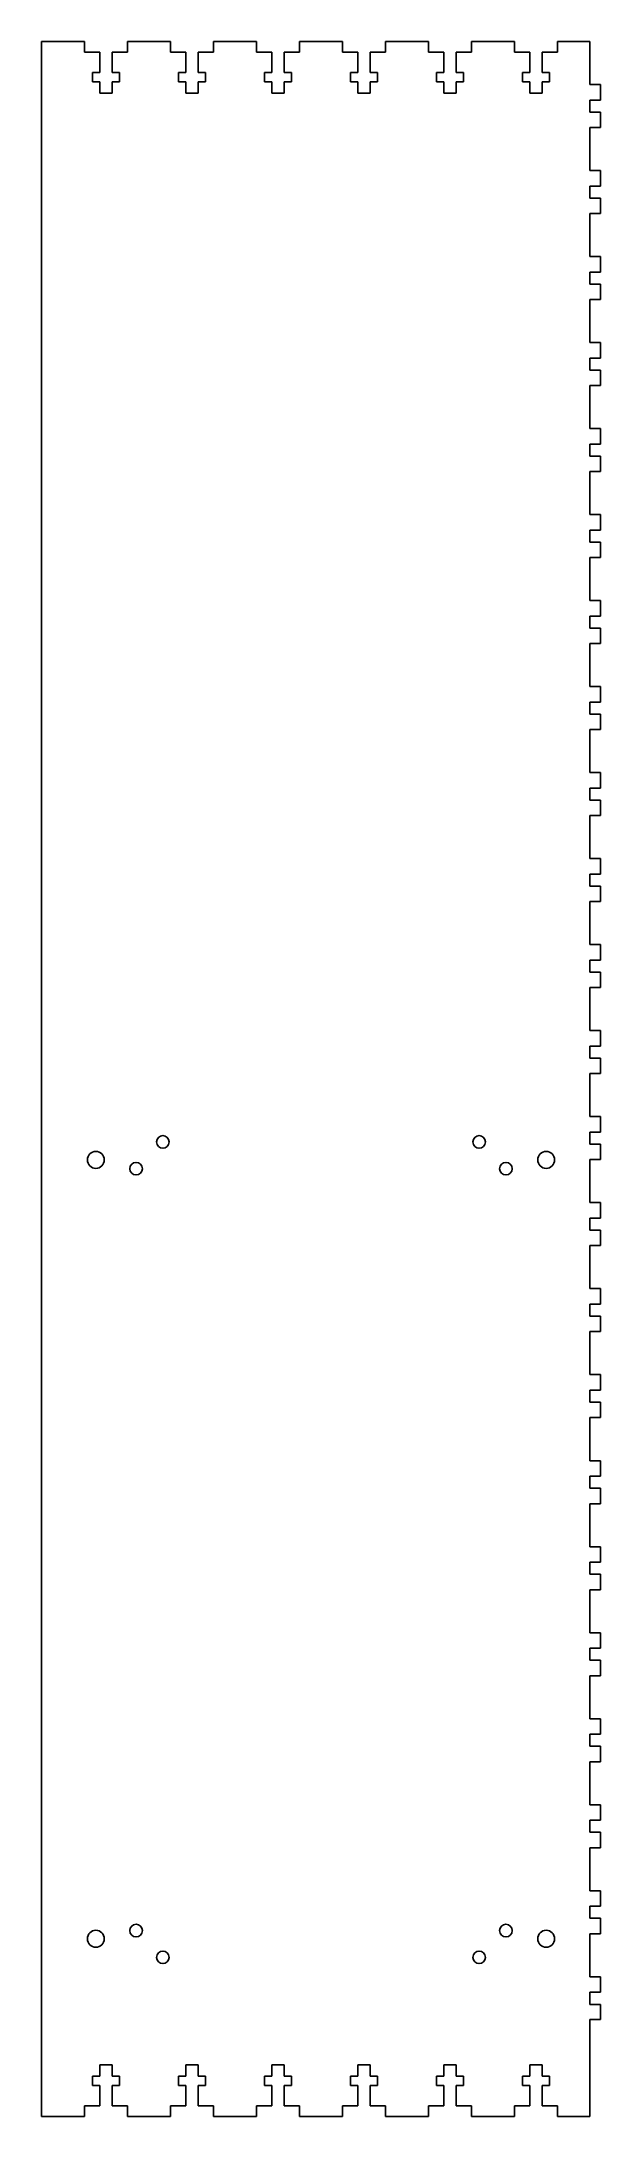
# Model space of a CAD drawing. Header units: millimetres. Extents: x -83 to 83, y -306 to 306.
import ezdxf

# ---------------------------------------------------------------- set-up
doc = ezdxf.new("R2010")
doc.units = ezdxf.units.MM
doc.layers.add('SLD-0', color=179, linetype='Continuous')

msp = doc.modelspace()

# ---------------------------------------------------------------- linework, layer by layer
at = {"layer": 'SLD-0'}
for p, q in [((-69.85, 306.390675), (-82.55, 306.390675)), ((-82.55, 306.390675), (-82.55, -306.384325)), ((-82.55, -306.384325), (-82.55, 306.390675)), ((-82.55, 306.390675), (-69.85, 306.390675)), ((-69.85, 303.215675), (-69.85, 306.390675)), ((-69.85, 306.390675), (-69.85, 303.215675)), ((-44.45, 306.390675), (-57.15, 306.390675)), ((-57.15, 306.390675), (-57.15, 303.215675)), ((-57.15, 303.215675), (-57.15, 306.390675)), ((-57.15, 306.390675), (-44.45, 306.390675)), ((-44.45, 303.215675), (-44.45, 306.390675)), ((-44.45, 306.390675), (-44.45, 303.215675)), ((-19.05, 306.390675), (-31.75, 306.390675)), ((-31.75, 306.390675), (-31.75, 303.215675)), ((-31.75, 303.215675), (-31.75, 306.390675)), ((-31.75, 306.390675), (-19.05, 306.390675)), ((-19.05, 303.215675), (-19.05, 306.390675)), ((-19.05, 306.390675), (-19.05, 303.215675)), ((6.35, 306.390675), (-6.35, 306.390675)), ((-6.35, 306.390675), (-6.35, 303.215675)), ((-6.35, 303.215675), (-6.35, 306.390675)), ((-6.35, 306.390675), (6.35, 306.390675)), ((6.35, 303.215675), (6.35, 306.390675)), ((6.35, 306.390675), (6.35, 303.215675)), ((31.75, 306.390675), (19.05, 306.390675)), ((19.05, 306.390675), (19.05, 303.215675)), ((19.05, 303.215675), (19.05, 306.390675)), ((19.05, 306.390675), (31.75, 306.390675)), ((31.75, 303.215675), (31.75, 306.390675)), ((31.75, 306.390675), (31.75, 303.215675)), ((57.15, 306.390675), (44.45, 306.390675)), ((44.45, 306.390675), (44.45, 303.215675)), ((44.45, 303.215675), (44.45, 306.390675)), ((44.45, 306.390675), (57.15, 306.390675)), ((57.15, 303.215675), (57.15, 306.390675)), ((57.15, 306.390675), (57.15, 303.215675)), ((79.375, 306.390675), (69.85, 306.390675)), ((69.85, 306.390675), (69.85, 303.215675)), ((69.85, 303.215675), (69.85, 306.390675)), ((69.85, 306.390675), (79.375, 306.390675)), ((79.375, 293.690675), (79.375, 306.390675)), ((79.375, 306.390675), (79.375, 293.690675)), ((-65.278, 303.215675), (-69.85, 303.215675)), ((-69.85, 303.215675), (-65.278, 303.215675)), ((-65.278, 297.215675), (-65.278, 303.215675)), ((-65.278, 303.215675), (-65.278, 297.215675)), ((-57.15, 303.215675), (-61.722, 303.215675)), ((-61.722, 303.215675), (-61.722, 297.215675)), ((-61.722, 297.215675), (-61.722, 303.215675)), ((-61.722, 303.215675), (-57.15, 303.215675)), ((-39.878, 303.215675), (-44.45, 303.215675)), ((-44.45, 303.215675), (-39.878, 303.215675)), ((-39.878, 297.215675), (-39.878, 303.215675)), ((-39.878, 303.215675), (-39.878, 297.215675)), ((-31.75, 303.215675), (-36.322, 303.215675)), ((-36.322, 303.215675), (-36.322, 297.215675)), ((-36.322, 297.215675), (-36.322, 303.215675)), ((-36.322, 303.215675), (-31.75, 303.215675)), ((-14.478, 303.215675), (-19.05, 303.215675)), ((-19.05, 303.215675), (-14.478, 303.215675)), ((-14.478, 297.215675), (-14.478, 303.215675)), ((-14.478, 303.215675), (-14.478, 297.215675)), ((-6.35, 303.215675), (-10.922, 303.215675)), ((-10.922, 303.215675), (-10.922, 297.215675)), ((-10.922, 297.215675), (-10.922, 303.215675)), ((-10.922, 303.215675), (-6.35, 303.215675)), ((10.922, 303.215675), (6.35, 303.215675)), ((6.35, 303.215675), (10.922, 303.215675)), ((10.922, 297.215675), (10.922, 303.215675)), ((10.922, 303.215675), (10.922, 297.215675)), ((19.05, 303.215675), (14.478, 303.215675)), ((14.478, 303.215675), (14.478, 297.215675)), ((14.478, 297.215675), (14.478, 303.215675)), ((14.478, 303.215675), (19.05, 303.215675)), ((36.322, 303.215675), (31.75, 303.215675)), ((31.75, 303.215675), (36.322, 303.215675)), ((36.322, 297.215675), (36.322, 303.215675)), ((36.322, 303.215675), (36.322, 297.215675)), ((44.45, 303.215675), (39.878, 303.215675)), ((39.878, 303.215675), (39.878, 297.215675)), ((39.878, 297.215675), (39.878, 303.215675)), ((39.878, 303.215675), (44.45, 303.215675)), ((61.722, 303.215675), (57.15, 303.215675)), ((57.15, 303.215675), (61.722, 303.215675)), ((61.722, 297.215675), (61.722, 303.215675)), ((61.722, 303.215675), (61.722, 297.215675)), ((69.85, 303.215675), (65.278, 303.215675)), ((65.278, 303.215675), (65.278, 297.215675)), ((65.278, 297.215675), (65.278, 303.215675)), ((65.278, 303.215675), (69.85, 303.215675)), ((-67.4685, 294.437675), (-67.4685, 297.215675)), ((-67.4685, 297.215675), (-65.278, 297.215675)), ((-65.278, 297.215675), (-67.4685, 297.215675)), ((-67.4685, 297.215675), (-67.4685, 294.437675)), ((-65.278, 294.437675), (-67.4685, 294.437675)), ((-67.4685, 294.437675), (-65.278, 294.437675)), ((-65.278, 291.150675), (-65.278, 294.437675)), ((-65.278, 294.437675), (-65.278, 291.150675)), ((-61.722, 297.215675), (-59.531, 297.215675)), ((-59.531, 297.215675), (-61.722, 297.215675)), ((-59.531, 294.437675), (-61.722, 294.437675)), ((-61.722, 294.437675), (-61.722, 291.150675)), ((-61.722, 291.150675), (-61.722, 294.437675)), ((-61.722, 294.437675), (-59.531, 294.437675)), ((-59.531, 297.215675), (-59.531, 294.437675)), ((-59.531, 294.437675), (-59.531, 297.215675)), ((-42.0685, 294.437675), (-42.0685, 297.215675)), ((-42.0685, 297.215675), (-39.878, 297.215675)), ((-39.878, 297.215675), (-42.0685, 297.215675)), ((-42.0685, 297.215675), (-42.0685, 294.437675)), ((-39.878, 294.437675), (-42.0685, 294.437675)), ((-42.0685, 294.437675), (-39.878, 294.437675)), ((-39.878, 291.150675), (-39.878, 294.437675)), ((-39.878, 294.437675), (-39.878, 291.150675)), ((-36.322, 297.215675), (-34.131, 297.215675)), ((-34.131, 297.215675), (-36.322, 297.215675)), ((-34.131, 294.437675), (-36.322, 294.437675)), ((-36.322, 294.437675), (-36.322, 291.150675)), ((-36.322, 291.150675), (-36.322, 294.437675)), ((-36.322, 294.437675), (-34.131, 294.437675)), ((-34.131, 297.215675), (-34.131, 294.437675)), ((-34.131, 294.437675), (-34.131, 297.215675)), ((-16.6685, 294.437675), (-16.6685, 297.215675)), ((-16.6685, 297.215675), (-14.478, 297.215675)), ((-14.478, 297.215675), (-16.6685, 297.215675)), ((-16.6685, 297.215675), (-16.6685, 294.437675)), ((-14.478, 294.437675), (-16.6685, 294.437675)), ((-16.6685, 294.437675), (-14.478, 294.437675)), ((-14.478, 291.150675), (-14.478, 294.437675)), ((-14.478, 294.437675), (-14.478, 291.150675)), ((-10.922, 297.215675), (-8.731, 297.215675)), ((-8.731, 297.215675), (-10.922, 297.215675)), ((-8.731, 294.437675), (-10.922, 294.437675)), ((-10.922, 294.437675), (-10.922, 291.150675)), ((-10.922, 291.150675), (-10.922, 294.437675)), ((-10.922, 294.437675), (-8.731, 294.437675)), ((-8.731, 297.215675), (-8.731, 294.437675)), ((-8.731, 294.437675), (-8.731, 297.215675)), ((8.7315, 294.437675), (8.7315, 297.215675)), ((8.7315, 297.215675), (10.922, 297.215675)), ((10.922, 297.215675), (8.7315, 297.215675)), ((8.7315, 297.215675), (8.7315, 294.437675)), ((10.922, 294.437675), (8.7315, 294.437675)), ((8.7315, 294.437675), (10.922, 294.437675)), ((10.922, 291.150675), (10.922, 294.437675)), ((10.922, 294.437675), (10.922, 291.150675)), ((14.478, 297.215675), (16.669, 297.215675)), ((16.669, 297.215675), (14.478, 297.215675)), ((16.669, 294.437675), (14.478, 294.437675)), ((14.478, 294.437675), (14.478, 291.150675)), ((14.478, 291.150675), (14.478, 294.437675)), ((14.478, 294.437675), (16.669, 294.437675)), ((16.669, 297.215675), (16.669, 294.437675)), ((16.669, 294.437675), (16.669, 297.215675)), ((34.1315, 294.437675), (34.1315, 297.215675)), ((34.1315, 297.215675), (36.322, 297.215675)), ((36.322, 297.215675), (34.1315, 297.215675)), ((34.1315, 297.215675), (34.1315, 294.437675)), ((36.322, 294.437675), (34.1315, 294.437675)), ((34.1315, 294.437675), (36.322, 294.437675)), ((36.322, 291.150675), (36.322, 294.437675)), ((36.322, 294.437675), (36.322, 291.150675)), ((39.878, 297.215675), (42.069, 297.215675)), ((42.069, 297.215675), (39.878, 297.215675)), ((42.069, 294.437675), (39.878, 294.437675)), ((39.878, 294.437675), (39.878, 291.150675)), ((39.878, 291.150675), (39.878, 294.437675)), ((39.878, 294.437675), (42.069, 294.437675)), ((42.069, 297.215675), (42.069, 294.437675)), ((42.069, 294.437675), (42.069, 297.215675)), ((59.5315, 294.437675), (59.5315, 297.215675)), ((59.5315, 297.215675), (61.722, 297.215675)), ((61.722, 297.215675), (59.5315, 297.215675)), ((59.5315, 297.215675), (59.5315, 294.437675)), ((61.722, 294.437675), (59.5315, 294.437675)), ((59.5315, 294.437675), (61.722, 294.437675)), ((61.722, 291.150675), (61.722, 294.437675)), ((61.722, 294.437675), (61.722, 291.150675)), ((65.278, 297.215675), (67.469, 297.215675)), ((67.469, 297.215675), (65.278, 297.215675)), ((67.469, 294.437675), (65.278, 294.437675)), ((65.278, 294.437675), (65.278, 291.150675)), ((65.278, 291.150675), (65.278, 294.437675)), ((65.278, 294.437675), (67.469, 294.437675)), ((67.469, 297.215675), (67.469, 294.437675)), ((67.469, 294.437675), (67.469, 297.215675)), ((-61.722, 291.150675), (-65.278, 291.150675)), ((-65.278, 291.150675), (-61.722, 291.150675)), ((-36.322, 291.150675), (-39.878, 291.150675)), ((-39.878, 291.150675), (-36.322, 291.150675)), ((-10.922, 291.150675), (-14.478, 291.150675)), ((-14.478, 291.150675), (-10.922, 291.150675)), ((14.478, 291.150675), (10.922, 291.150675)), ((10.922, 291.150675), (14.478, 291.150675)), ((39.878, 291.150675), (36.322, 291.150675)), ((36.322, 291.150675), (39.878, 291.150675)), ((65.278, 291.150675), (61.722, 291.150675)), ((61.722, 291.150675), (65.278, 291.150675)), ((82.55, 293.690675), (79.375, 293.690675)), ((79.375, 293.690675), (82.55, 293.690675)), ((79.375, 285.537275), (79.375, 289.093275)), ((79.375, 289.093275), (82.55, 289.093275)), ((82.55, 289.093275), (79.375, 289.093275)), ((79.375, 289.093275), (79.375, 285.537275)), ((82.55, 289.093275), (82.55, 293.690675)), ((82.55, 293.690675), (82.55, 289.093275)), ((82.55, 285.537275), (79.375, 285.537275)), ((79.375, 285.537275), (82.55, 285.537275)), ((82.55, 280.990675), (82.55, 285.537275)), ((82.55, 285.537275), (82.55, 280.990675)), ((79.375, 268.290675), (79.375, 280.990675)), ((79.375, 280.990675), (82.55, 280.990675)), ((82.55, 280.990675), (79.375, 280.990675)), ((79.375, 280.990675), (79.375, 268.290675)), ((82.55, 268.290675), (79.375, 268.290675)), ((79.375, 268.290675), (82.55, 268.290675)), ((79.375, 260.137275), (79.375, 263.693275)), ((79.375, 263.693275), (82.55, 263.693275)), ((82.55, 263.693275), (79.375, 263.693275)), ((79.375, 263.693275), (79.375, 260.137275)), ((82.55, 263.693275), (82.55, 268.290675)), ((82.55, 268.290675), (82.55, 263.693275)), ((82.55, 260.137275), (79.375, 260.137275)), ((79.375, 260.137275), (82.55, 260.137275)), ((82.55, 255.590675), (82.55, 260.137275)), ((82.55, 260.137275), (82.55, 255.590675)), ((79.375, 242.890675), (79.375, 255.590675)), ((79.375, 255.590675), (82.55, 255.590675)), ((82.55, 255.590675), (79.375, 255.590675)), ((79.375, 255.590675), (79.375, 242.890675)), ((82.55, 242.890675), (79.375, 242.890675)), ((79.375, 242.890675), (82.55, 242.890675)), ((82.55, 238.293275), (82.55, 242.890675)), ((82.55, 242.890675), (82.55, 238.293275)), ((79.375, 234.737275), (79.375, 238.293275)), ((79.375, 238.293275), (82.55, 238.293275)), ((82.55, 238.293275), (79.375, 238.293275)), ((79.375, 238.293275), (79.375, 234.737275)), ((82.55, 234.737275), (79.375, 234.737275)), ((79.375, 234.737275), (82.55, 234.737275)), ((82.55, 230.190675), (82.55, 234.737275)), ((82.55, 234.737275), (82.55, 230.190675)), ((79.375, 217.490675), (79.375, 230.190675)), ((79.375, 230.190675), (82.55, 230.190675)), ((82.55, 230.190675), (79.375, 230.190675)), ((79.375, 230.190675), (79.375, 217.490675)), ((82.55, 217.490675), (79.375, 217.490675)), ((79.375, 217.490675), (82.55, 217.490675)), ((82.55, 212.893275), (82.55, 217.490675)), ((82.55, 217.490675), (82.55, 212.893275)), ((79.375, 209.337275), (79.375, 212.893275)), ((79.375, 212.893275), (82.55, 212.893275)), ((82.55, 212.893275), (79.375, 212.893275)), ((79.375, 212.893275), (79.375, 209.337275)), ((82.55, 209.337275), (79.375, 209.337275)), ((79.375, 209.337275), (82.55, 209.337275)), ((82.55, 204.790675), (82.55, 209.337275)), ((82.55, 209.337275), (82.55, 204.790675)), ((79.375, 192.090675), (79.375, 204.790675)), ((79.375, 204.790675), (82.55, 204.790675)), ((82.55, 204.790675), (79.375, 204.790675)), ((79.375, 204.790675), (79.375, 192.090675)), ((82.55, 192.090675), (79.375, 192.090675)), ((79.375, 192.090675), (82.55, 192.090675)), ((82.55, 187.493275), (82.55, 192.090675)), ((82.55, 192.090675), (82.55, 187.493275)), ((79.375, 183.937275), (79.375, 187.493275)), ((79.375, 187.493275), (82.55, 187.493275)), ((82.55, 187.493275), (79.375, 187.493275)), ((79.375, 187.493275), (79.375, 183.937275)), ((82.55, 183.937275), (79.375, 183.937275)), ((79.375, 183.937275), (82.55, 183.937275)), ((82.55, 179.390675), (82.55, 183.937275)), ((82.55, 183.937275), (82.55, 179.390675)), ((79.375, 166.690675), (79.375, 179.390675)), ((79.375, 179.390675), (82.55, 179.390675)), ((82.55, 179.390675), (79.375, 179.390675)), ((79.375, 179.390675), (79.375, 166.690675)), ((82.55, 166.690675), (79.375, 166.690675)), ((79.375, 166.690675), (82.55, 166.690675)), ((82.55, 162.093275), (82.55, 166.690675)), ((82.55, 166.690675), (82.55, 162.093275)), ((79.375, 158.537275), (79.375, 162.093275)), ((79.375, 162.093275), (82.55, 162.093275)), ((82.55, 162.093275), (79.375, 162.093275)), ((79.375, 162.093275), (79.375, 158.537275)), ((82.55, 158.537275), (79.375, 158.537275)), ((79.375, 158.537275), (82.55, 158.537275)), ((79.375, 141.290675), (79.375, 153.990675)), ((79.375, 153.990675), (82.55, 153.990675)), ((82.55, 153.990675), (79.375, 153.990675)), ((79.375, 153.990675), (79.375, 141.290675)), ((82.55, 153.990675), (82.55, 158.537275)), ((82.55, 158.537275), (82.55, 153.990675)), ((82.55, 141.290675), (79.375, 141.290675)), ((79.375, 141.290675), (82.55, 141.290675)), ((82.55, 136.693275), (82.55, 141.290675)), ((82.55, 141.290675), (82.55, 136.693275)), ((79.375, 133.137275), (79.375, 136.693275)), ((79.375, 136.693275), (82.55, 136.693275)), ((82.55, 136.693275), (79.375, 136.693275)), ((79.375, 136.693275), (79.375, 133.137275)), ((82.55, 133.137275), (79.375, 133.137275)), ((79.375, 133.137275), (82.55, 133.137275)), ((82.55, 128.590675), (82.55, 133.137275)), ((82.55, 133.137275), (82.55, 128.590675)), ((79.375, 115.890675), (79.375, 128.590675)), ((79.375, 128.590675), (82.55, 128.590675)), ((82.55, 128.590675), (79.375, 128.590675)), ((79.375, 128.590675), (79.375, 115.890675)), ((82.55, 115.890675), (79.375, 115.890675)), ((79.375, 115.890675), (82.55, 115.890675)), ((79.375, 107.737275), (79.375, 111.293275)), ((79.375, 111.293275), (82.55, 111.293275)), ((82.55, 111.293275), (79.375, 111.293275)), ((79.375, 111.293275), (79.375, 107.737275)), ((82.55, 111.293275), (82.55, 115.890675)), ((82.55, 115.890675), (82.55, 111.293275)), ((82.55, 107.737275), (79.375, 107.737275)), ((79.375, 107.737275), (82.55, 107.737275)), ((82.55, 103.190675), (82.55, 107.737275)), ((82.55, 107.737275), (82.55, 103.190675)), ((79.375, 90.490675), (79.375, 103.190675)), ((79.375, 103.190675), (82.55, 103.190675)), ((82.55, 103.190675), (79.375, 103.190675)), ((79.375, 103.190675), (79.375, 90.490675)), ((82.55, 90.490675), (79.375, 90.490675)), ((79.375, 90.490675), (82.55, 90.490675)), ((79.375, 82.337275), (79.375, 85.893275)), ((79.375, 85.893275), (82.55, 85.893275)), ((82.55, 85.893275), (79.375, 85.893275)), ((79.375, 85.893275), (79.375, 82.337275)), ((82.55, 85.893275), (82.55, 90.490675)), ((82.55, 90.490675), (82.55, 85.893275)), ((82.55, 82.337275), (79.375, 82.337275)), ((79.375, 82.337275), (82.55, 82.337275)), ((82.55, 77.790675), (82.55, 82.337275)), ((82.55, 82.337275), (82.55, 77.790675)), ((79.375, 65.090675), (79.375, 77.790675)), ((79.375, 77.790675), (82.55, 77.790675)), ((82.55, 77.790675), (79.375, 77.790675)), ((79.375, 77.790675), (79.375, 65.090675)), ((82.55, 65.090675), (79.375, 65.090675)), ((79.375, 65.090675), (82.55, 65.090675)), ((82.55, 60.493275), (82.55, 65.090675)), ((82.55, 65.090675), (82.55, 60.493275)), ((79.375, 56.937275), (79.375, 60.493275)), ((79.375, 60.493275), (82.55, 60.493275)), ((82.55, 60.493275), (79.375, 60.493275)), ((79.375, 60.493275), (79.375, 56.937275)), ((82.55, 56.937275), (79.375, 56.937275)), ((79.375, 56.937275), (82.55, 56.937275)), ((82.55, 52.390675), (82.55, 56.937275)), ((82.55, 56.937275), (82.55, 52.390675)), ((79.375, 39.690675), (79.375, 52.390675)), ((79.375, 52.390675), (82.55, 52.390675)), ((82.55, 52.390675), (79.375, 52.390675)), ((79.375, 52.390675), (79.375, 39.690675)), ((82.55, 39.690675), (79.375, 39.690675)), ((79.375, 39.690675), (82.55, 39.690675)), ((82.55, 35.093275), (82.55, 39.690675)), ((82.55, 39.690675), (82.55, 35.093275)), ((79.375, 31.537275), (79.375, 35.093275)), ((79.375, 35.093275), (82.55, 35.093275)), ((82.55, 35.093275), (79.375, 35.093275)), ((79.375, 35.093275), (79.375, 31.537275)), ((82.55, 31.537275), (79.375, 31.537275)), ((79.375, 31.537275), (82.55, 31.537275)), ((82.55, 26.990675), (82.55, 31.537275)), ((82.55, 31.537275), (82.55, 26.990675)), ((79.375, 14.290675), (79.375, 26.990675)), ((79.375, 26.990675), (82.55, 26.990675)), ((82.55, 26.990675), (79.375, 26.990675)), ((79.375, 26.990675), (79.375, 14.290675)), ((82.55, 14.290675), (79.375, 14.290675)), ((79.375, 14.290675), (82.55, 14.290675)), ((82.55, 9.693275), (82.55, 14.290675)), ((82.55, 14.290675), (82.55, 9.693275)), ((79.375, 6.137275), (79.375, 9.693275)), ((79.375, 9.693275), (82.55, 9.693275)), ((82.55, 9.693275), (79.375, 9.693275)), ((79.375, 9.693275), (79.375, 6.137275)), ((82.55, 6.137275), (79.375, 6.137275)), ((79.375, 6.137275), (82.55, 6.137275)), ((82.55, 1.590675), (82.55, 6.137275)), ((82.55, 6.137275), (82.55, 1.590675)), ((79.375, -11.109325), (79.375, 1.590675)), ((79.375, 1.590675), (82.55, 1.590675)), ((82.55, 1.590675), (79.375, 1.590675)), ((79.375, 1.590675), (79.375, -11.109325)), ((82.55, -11.109325), (79.375, -11.109325)), ((79.375, -11.109325), (82.55, -11.109325)), ((82.55, -15.706725), (82.55, -11.109325)), ((82.55, -11.109325), (82.55, -15.706725)), ((79.375, -19.262725), (79.375, -15.706725)), ((79.375, -15.706725), (82.55, -15.706725)), ((82.55, -15.706725), (79.375, -15.706725)), ((79.375, -15.706725), (79.375, -19.262725)), ((82.55, -19.262725), (79.375, -19.262725)), ((79.375, -19.262725), (82.55, -19.262725)), ((79.375, -36.509325), (79.375, -23.809325)), ((79.375, -23.809325), (82.55, -23.809325)), ((82.55, -23.809325), (79.375, -23.809325)), ((79.375, -23.809325), (79.375, -36.509325)), ((82.55, -23.809325), (82.55, -19.262725)), ((82.55, -19.262725), (82.55, -23.809325)), ((82.55, -36.509325), (79.375, -36.509325)), ((79.375, -36.509325), (82.55, -36.509325)), ((82.55, -41.106725), (82.55, -36.509325)), ((82.55, -36.509325), (82.55, -41.106725)), ((79.375, -44.662725), (79.375, -41.106725)), ((79.375, -41.106725), (82.55, -41.106725)), ((82.55, -41.106725), (79.375, -41.106725)), ((79.375, -41.106725), (79.375, -44.662725)), ((82.55, -44.662725), (79.375, -44.662725)), ((79.375, -44.662725), (82.55, -44.662725)), ((82.55, -49.209325), (82.55, -44.662725)), ((82.55, -44.662725), (82.55, -49.209325)), ((79.375, -61.909325), (79.375, -49.209325)), ((79.375, -49.209325), (82.55, -49.209325)), ((82.55, -49.209325), (79.375, -49.209325)), ((79.375, -49.209325), (79.375, -61.909325)), ((82.55, -61.909325), (79.375, -61.909325)), ((79.375, -61.909325), (82.55, -61.909325)), ((79.375, -70.062725), (79.375, -66.506725)), ((79.375, -66.506725), (82.55, -66.506725)), ((82.55, -66.506725), (79.375, -66.506725)), ((79.375, -66.506725), (79.375, -70.062725)), ((82.55, -66.506725), (82.55, -61.909325)), ((82.55, -61.909325), (82.55, -66.506725)), ((82.55, -70.062725), (79.375, -70.062725)), ((79.375, -70.062725), (82.55, -70.062725)), ((82.55, -74.609325), (82.55, -70.062725)), ((82.55, -70.062725), (82.55, -74.609325)), ((79.375, -87.309325), (79.375, -74.609325)), ((79.375, -74.609325), (82.55, -74.609325)), ((82.55, -74.609325), (79.375, -74.609325)), ((79.375, -74.609325), (79.375, -87.309325)), ((82.55, -87.309325), (79.375, -87.309325)), ((79.375, -87.309325), (82.55, -87.309325)), ((79.375, -95.462725), (79.375, -91.906725)), ((79.375, -91.906725), (82.55, -91.906725)), ((82.55, -91.906725), (79.375, -91.906725)), ((79.375, -91.906725), (79.375, -95.462725)), ((82.55, -91.906725), (82.55, -87.309325)), ((82.55, -87.309325), (82.55, -91.906725)), ((82.55, -95.462725), (79.375, -95.462725)), ((79.375, -95.462725), (82.55, -95.462725)), ((82.55, -100.009325), (82.55, -95.462725)), ((82.55, -95.462725), (82.55, -100.009325)), ((79.375, -112.709325), (79.375, -100.009325)), ((79.375, -100.009325), (82.55, -100.009325)), ((82.55, -100.009325), (79.375, -100.009325)), ((79.375, -100.009325), (79.375, -112.709325)), ((82.55, -112.709325), (79.375, -112.709325)), ((79.375, -112.709325), (82.55, -112.709325)), ((82.55, -117.306725), (82.55, -112.709325)), ((82.55, -112.709325), (82.55, -117.306725)), ((79.375, -120.862725), (79.375, -117.306725)), ((79.375, -117.306725), (82.55, -117.306725)), ((82.55, -117.306725), (79.375, -117.306725)), ((79.375, -117.306725), (79.375, -120.862725)), ((82.55, -120.862725), (79.375, -120.862725)), ((79.375, -120.862725), (82.55, -120.862725)), ((82.55, -125.409325), (82.55, -120.862725)), ((82.55, -120.862725), (82.55, -125.409325)), ((79.375, -138.109325), (79.375, -125.409325)), ((79.375, -125.409325), (82.55, -125.409325)), ((82.55, -125.409325), (79.375, -125.409325)), ((79.375, -125.409325), (79.375, -138.109325)), ((82.55, -138.109325), (79.375, -138.109325)), ((79.375, -138.109325), (82.55, -138.109325)), ((82.55, -142.706725), (82.55, -138.109325)), ((82.55, -138.109325), (82.55, -142.706725)), ((79.375, -146.262725), (79.375, -142.706725)), ((79.375, -142.706725), (82.55, -142.706725)), ((82.55, -142.706725), (79.375, -142.706725)), ((79.375, -142.706725), (79.375, -146.262725)), ((82.55, -146.262725), (79.375, -146.262725)), ((79.375, -146.262725), (82.55, -146.262725)), ((82.55, -150.809325), (82.55, -146.262725)), ((82.55, -146.262725), (82.55, -150.809325)), ((79.375, -163.509325), (79.375, -150.809325)), ((79.375, -150.809325), (82.55, -150.809325)), ((82.55, -150.809325), (79.375, -150.809325)), ((79.375, -150.809325), (79.375, -163.509325)), ((82.55, -163.509325), (79.375, -163.509325)), ((79.375, -163.509325), (82.55, -163.509325)), ((82.55, -168.106725), (82.55, -163.509325)), ((82.55, -163.509325), (82.55, -168.106725)), ((79.375, -171.662725), (79.375, -168.106725)), ((79.375, -168.106725), (82.55, -168.106725)), ((82.55, -168.106725), (79.375, -168.106725)), ((79.375, -168.106725), (79.375, -171.662725)), ((82.55, -171.662725), (79.375, -171.662725)), ((79.375, -171.662725), (82.55, -171.662725)), ((79.375, -188.909325), (79.375, -176.209325)), ((79.375, -176.209325), (82.55, -176.209325)), ((82.55, -176.209325), (79.375, -176.209325)), ((79.375, -176.209325), (79.375, -188.909325)), ((82.55, -176.209325), (82.55, -171.662725)), ((82.55, -171.662725), (82.55, -176.209325)), ((82.55, -188.909325), (79.375, -188.909325)), ((79.375, -188.909325), (82.55, -188.909325)), ((82.55, -193.506725), (82.55, -188.909325)), ((82.55, -188.909325), (82.55, -193.506725)), ((79.375, -197.062725), (79.375, -193.506725)), ((79.375, -193.506725), (82.55, -193.506725)), ((82.55, -193.506725), (79.375, -193.506725)), ((79.375, -193.506725), (79.375, -197.062725)), ((82.55, -197.062725), (79.375, -197.062725)), ((79.375, -197.062725), (82.55, -197.062725)), ((79.375, -214.309325), (79.375, -201.609325)), ((79.375, -201.609325), (82.55, -201.609325)), ((82.55, -201.609325), (79.375, -201.609325)), ((79.375, -201.609325), (79.375, -214.309325)), ((82.55, -201.609325), (82.55, -197.062725)), ((82.55, -197.062725), (82.55, -201.609325)), ((82.55, -214.309325), (79.375, -214.309325)), ((79.375, -214.309325), (82.55, -214.309325)), ((82.55, -218.906725), (82.55, -214.309325)), ((82.55, -214.309325), (82.55, -218.906725)), ((79.375, -222.462725), (79.375, -218.906725)), ((79.375, -218.906725), (82.55, -218.906725)), ((82.55, -218.906725), (79.375, -218.906725)), ((79.375, -218.906725), (79.375, -222.462725)), ((82.55, -222.462725), (79.375, -222.462725)), ((79.375, -222.462725), (82.55, -222.462725)), ((82.55, -227.009325), (82.55, -222.462725)), ((82.55, -222.462725), (82.55, -227.009325)), ((79.375, -239.709325), (79.375, -227.009325)), ((79.375, -227.009325), (82.55, -227.009325)), ((82.55, -227.009325), (79.375, -227.009325)), ((79.375, -227.009325), (79.375, -239.709325)), ((82.55, -239.709325), (79.375, -239.709325)), ((79.375, -239.709325), (82.55, -239.709325)), ((79.375, -247.862725), (79.375, -244.306725)), ((79.375, -244.306725), (82.55, -244.306725)), ((82.55, -244.306725), (79.375, -244.306725)), ((79.375, -244.306725), (79.375, -247.862725)), ((82.55, -244.306725), (82.55, -239.709325)), ((82.55, -239.709325), (82.55, -244.306725)), ((82.55, -247.862725), (79.375, -247.862725)), ((79.375, -247.862725), (82.55, -247.862725)), ((82.55, -252.409325), (82.55, -247.862725)), ((82.55, -247.862725), (82.55, -252.409325)), ((79.375, -265.109325), (79.375, -252.409325)), ((79.375, -252.409325), (82.55, -252.409325)), ((82.55, -252.409325), (79.375, -252.409325)), ((79.375, -252.409325), (79.375, -265.109325)), ((82.55, -265.109325), (79.375, -265.109325)), ((79.375, -265.109325), (82.55, -265.109325)), ((82.55, -269.706725), (82.55, -265.109325)), ((82.55, -265.109325), (82.55, -269.706725)), ((79.375, -273.262725), (79.375, -269.706725)), ((79.375, -269.706725), (82.55, -269.706725)), ((82.55, -269.706725), (79.375, -269.706725)), ((79.375, -269.706725), (79.375, -273.262725)), ((82.55, -273.262725), (79.375, -273.262725)), ((79.375, -273.262725), (82.55, -273.262725)), ((82.55, -277.784325), (82.55, -273.262725)), ((82.55, -273.262725), (82.55, -277.784325)), ((79.375, -306.384325), (79.375, -277.784325)), ((79.375, -277.784325), (82.55, -277.784325)), ((82.55, -277.784325), (79.375, -277.784325)), ((79.375, -277.784325), (79.375, -306.384325)), ((-65.278, -294.431325), (-65.278, -291.144325)), ((-65.278, -291.144325), (-61.722, -291.144325)), ((-61.722, -291.144325), (-65.278, -291.144325)), ((-65.278, -291.144325), (-65.278, -294.431325)), ((-61.722, -291.144325), (-61.722, -294.431325)), ((-61.722, -294.431325), (-61.722, -291.144325)), ((-39.878, -294.431325), (-39.878, -291.144325)), ((-39.878, -291.144325), (-36.322, -291.144325)), ((-36.322, -291.144325), (-39.878, -291.144325)), ((-39.878, -291.144325), (-39.878, -294.431325)), ((-36.322, -291.144325), (-36.322, -294.431325)), ((-36.322, -294.431325), (-36.322, -291.144325)), ((-14.478, -294.431325), (-14.478, -291.144325)), ((-14.478, -291.144325), (-10.922, -291.144325)), ((-10.922, -291.144325), (-14.478, -291.144325)), ((-14.478, -291.144325), (-14.478, -294.431325)), ((-10.922, -291.144325), (-10.922, -294.431325)), ((-10.922, -294.431325), (-10.922, -291.144325)), ((10.922, -294.431325), (10.922, -291.144325)), ((10.922, -291.144325), (14.478, -291.144325)), ((14.478, -291.144325), (10.922, -291.144325)), ((10.922, -291.144325), (10.922, -294.431325)), ((14.478, -291.144325), (14.478, -294.431325)), ((14.478, -294.431325), (14.478, -291.144325)), ((36.322, -294.431325), (36.322, -291.144325)), ((36.322, -291.144325), (39.878, -291.144325)), ((39.878, -291.144325), (36.322, -291.144325)), ((36.322, -291.144325), (36.322, -294.431325)), ((39.878, -291.144325), (39.878, -294.431325)), ((39.878, -294.431325), (39.878, -291.144325)), ((61.722, -294.431325), (61.722, -291.144325)), ((61.722, -291.144325), (65.278, -291.144325)), ((65.278, -291.144325), (61.722, -291.144325)), ((61.722, -291.144325), (61.722, -294.431325)), ((65.278, -291.144325), (65.278, -294.431325)), ((65.278, -294.431325), (65.278, -291.144325)), ((-67.4685, -297.209325), (-67.4685, -294.431325)), ((-67.4685, -294.431325), (-65.278, -294.431325)), ((-65.278, -294.431325), (-67.4685, -294.431325)), ((-67.4685, -294.431325), (-67.4685, -297.209325)), ((-65.278, -297.209325), (-67.4685, -297.209325)), ((-67.4685, -297.209325), (-65.278, -297.209325)), ((-65.278, -303.209325), (-65.278, -297.209325)), ((-65.278, -297.209325), (-65.278, -303.209325)), ((-61.722, -294.431325), (-59.531, -294.431325)), ((-59.531, -294.431325), (-61.722, -294.431325)), ((-59.531, -297.209325), (-61.722, -297.209325)), ((-61.722, -297.209325), (-61.722, -303.209325)), ((-61.722, -303.209325), (-61.722, -297.209325)), ((-61.722, -297.209325), (-59.531, -297.209325)), ((-59.531, -294.431325), (-59.531, -297.209325)), ((-59.531, -297.209325), (-59.531, -294.431325)), ((-42.0685, -297.209325), (-42.0685, -294.431325)), ((-42.0685, -294.431325), (-39.878, -294.431325)), ((-39.878, -294.431325), (-42.0685, -294.431325)), ((-42.0685, -294.431325), (-42.0685, -297.209325)), ((-39.878, -297.209325), (-42.0685, -297.209325)), ((-42.0685, -297.209325), (-39.878, -297.209325)), ((-39.878, -303.209325), (-39.878, -297.209325)), ((-39.878, -297.209325), (-39.878, -303.209325)), ((-36.322, -294.431325), (-34.131, -294.431325)), ((-34.131, -294.431325), (-36.322, -294.431325)), ((-34.131, -297.209325), (-36.322, -297.209325)), ((-36.322, -297.209325), (-36.322, -303.209325)), ((-36.322, -303.209325), (-36.322, -297.209325)), ((-36.322, -297.209325), (-34.131, -297.209325)), ((-34.131, -294.431325), (-34.131, -297.209325)), ((-34.131, -297.209325), (-34.131, -294.431325)), ((-16.6685, -297.209325), (-16.6685, -294.431325)), ((-16.6685, -294.431325), (-14.478, -294.431325)), ((-14.478, -294.431325), (-16.6685, -294.431325)), ((-16.6685, -294.431325), (-16.6685, -297.209325)), ((-14.478, -297.209325), (-16.6685, -297.209325)), ((-16.6685, -297.209325), (-14.478, -297.209325)), ((-14.478, -303.209325), (-14.478, -297.209325)), ((-14.478, -297.209325), (-14.478, -303.209325)), ((-10.922, -294.431325), (-8.731, -294.431325)), ((-8.731, -294.431325), (-10.922, -294.431325)), ((-8.731, -297.209325), (-10.922, -297.209325)), ((-10.922, -297.209325), (-10.922, -303.209325)), ((-10.922, -303.209325), (-10.922, -297.209325)), ((-10.922, -297.209325), (-8.731, -297.209325)), ((-8.731, -294.431325), (-8.731, -297.209325)), ((-8.731, -297.209325), (-8.731, -294.431325)), ((8.7315, -297.209325), (8.7315, -294.431325)), ((8.7315, -294.431325), (10.922, -294.431325)), ((10.922, -294.431325), (8.7315, -294.431325)), ((8.7315, -294.431325), (8.7315, -297.209325)), ((10.922, -297.209325), (8.7315, -297.209325)), ((8.7315, -297.209325), (10.922, -297.209325)), ((10.922, -303.209325), (10.922, -297.209325)), ((10.922, -297.209325), (10.922, -303.209325)), ((14.478, -294.431325), (16.669, -294.431325)), ((16.669, -294.431325), (14.478, -294.431325)), ((16.669, -297.209325), (14.478, -297.209325)), ((14.478, -297.209325), (14.478, -303.209325)), ((14.478, -303.209325), (14.478, -297.209325)), ((14.478, -297.209325), (16.669, -297.209325)), ((16.669, -294.431325), (16.669, -297.209325)), ((16.669, -297.209325), (16.669, -294.431325)), ((34.1315, -297.209325), (34.1315, -294.431325)), ((34.1315, -294.431325), (36.322, -294.431325)), ((36.322, -294.431325), (34.1315, -294.431325)), ((34.1315, -294.431325), (34.1315, -297.209325)), ((36.322, -297.209325), (34.1315, -297.209325)), ((34.1315, -297.209325), (36.322, -297.209325)), ((36.322, -303.209325), (36.322, -297.209325)), ((36.322, -297.209325), (36.322, -303.209325)), ((39.878, -294.431325), (42.069, -294.431325)), ((42.069, -294.431325), (39.878, -294.431325)), ((42.069, -297.209325), (39.878, -297.209325)), ((39.878, -297.209325), (39.878, -303.209325)), ((39.878, -303.209325), (39.878, -297.209325)), ((39.878, -297.209325), (42.069, -297.209325)), ((42.069, -294.431325), (42.069, -297.209325)), ((42.069, -297.209325), (42.069, -294.431325)), ((59.5315, -297.209325), (59.5315, -294.431325)), ((59.5315, -294.431325), (61.722, -294.431325)), ((61.722, -294.431325), (59.5315, -294.431325)), ((59.5315, -294.431325), (59.5315, -297.209325)), ((61.722, -297.209325), (59.5315, -297.209325)), ((59.5315, -297.209325), (61.722, -297.209325)), ((61.722, -303.209325), (61.722, -297.209325)), ((61.722, -297.209325), (61.722, -303.209325)), ((65.278, -294.431325), (67.469, -294.431325)), ((67.469, -294.431325), (65.278, -294.431325)), ((67.469, -297.209325), (65.278, -297.209325)), ((65.278, -297.209325), (65.278, -303.209325)), ((65.278, -303.209325), (65.278, -297.209325)), ((65.278, -297.209325), (67.469, -297.209325)), ((67.469, -294.431325), (67.469, -297.209325)), ((67.469, -297.209325), (67.469, -294.431325)), ((-82.55, -306.384325), (-69.85, -306.384325)), ((-69.85, -306.384325), (-82.55, -306.384325)), ((-69.85, -306.384325), (-69.85, -303.209325)), ((-69.85, -303.209325), (-65.278, -303.209325)), ((-65.278, -303.209325), (-69.85, -303.209325)), ((-69.85, -303.209325), (-69.85, -306.384325)), ((-61.722, -303.209325), (-57.15, -303.209325)), ((-57.15, -303.209325), (-61.722, -303.209325)), ((-57.15, -303.209325), (-57.15, -306.384325)), ((-57.15, -306.384325), (-57.15, -303.209325)), ((-57.15, -306.384325), (-44.45, -306.384325)), ((-44.45, -306.384325), (-57.15, -306.384325)), ((-44.45, -306.384325), (-44.45, -303.209325)), ((-44.45, -303.209325), (-39.878, -303.209325)), ((-39.878, -303.209325), (-44.45, -303.209325)), ((-44.45, -303.209325), (-44.45, -306.384325)), ((-36.322, -303.209325), (-31.75, -303.209325)), ((-31.75, -303.209325), (-36.322, -303.209325)), ((-31.75, -303.209325), (-31.75, -306.384325)), ((-31.75, -306.384325), (-31.75, -303.209325)), ((-31.75, -306.384325), (-19.05, -306.384325)), ((-19.05, -306.384325), (-31.75, -306.384325)), ((-19.05, -306.384325), (-19.05, -303.209325)), ((-19.05, -303.209325), (-14.478, -303.209325)), ((-14.478, -303.209325), (-19.05, -303.209325)), ((-19.05, -303.209325), (-19.05, -306.384325)), ((-10.922, -303.209325), (-6.35, -303.209325)), ((-6.35, -303.209325), (-10.922, -303.209325)), ((-6.35, -303.209325), (-6.35, -306.384325)), ((-6.35, -306.384325), (-6.35, -303.209325)), ((-6.35, -306.384325), (6.35, -306.384325)), ((6.35, -306.384325), (-6.35, -306.384325)), ((6.35, -306.384325), (6.35, -303.209325)), ((6.35, -303.209325), (10.922, -303.209325)), ((10.922, -303.209325), (6.35, -303.209325)), ((6.35, -303.209325), (6.35, -306.384325)), ((14.478, -303.209325), (19.05, -303.209325)), ((19.05, -303.209325), (14.478, -303.209325)), ((19.05, -303.209325), (19.05, -306.384325)), ((19.05, -306.384325), (19.05, -303.209325)), ((19.05, -306.384325), (31.75, -306.384325)), ((31.75, -306.384325), (19.05, -306.384325)), ((31.75, -306.384325), (31.75, -303.209325)), ((31.75, -303.209325), (36.322, -303.209325)), ((36.322, -303.209325), (31.75, -303.209325)), ((31.75, -303.209325), (31.75, -306.384325)), ((39.878, -303.209325), (44.45, -303.209325)), ((44.45, -303.209325), (39.878, -303.209325)), ((44.45, -303.209325), (44.45, -306.384325)), ((44.45, -306.384325), (44.45, -303.209325)), ((44.45, -306.384325), (57.15, -306.384325)), ((57.15, -306.384325), (44.45, -306.384325)), ((57.15, -306.384325), (57.15, -303.209325)), ((57.15, -303.209325), (61.722, -303.209325)), ((61.722, -303.209325), (57.15, -303.209325)), ((57.15, -303.209325), (57.15, -306.384325)), ((65.278, -303.209325), (69.85, -303.209325)), ((69.85, -303.209325), (65.278, -303.209325)), ((69.85, -303.209325), (69.85, -306.384325)), ((69.85, -306.384325), (69.85, -303.209325)), ((69.85, -306.384325), (79.375, -306.384325)), ((79.375, -306.384325), (69.85, -306.384325))]:
    msp.add_line(p, q, dxfattribs=at)
for centre, radius in [((-46.7, -18.574325), 1.85), ((-46.7, -18.574325), 1.85), ((46.7, -18.574325), 1.85), ((46.7, -18.574325), 1.85), ((-66.5, -23.884325), 2.5), ((-66.5, -23.884325), 2.5), ((66.5, -23.884325), 2.5), ((66.5, -23.884325), 2.5), ((-54.61, -26.484325), 1.85), ((-54.61, -26.484325), 1.85), ((54.61, -26.484325), 1.85), ((54.61, -26.484325), 1.85), ((-54.61, -251.484325), 1.85), ((-54.61, -251.484325), 1.85), ((54.61, -251.484325), 1.85), ((54.61, -251.484325), 1.85), ((-66.5, -253.884325), 2.5), ((-66.5, -253.884325), 2.5), ((66.5, -253.884325), 2.5), ((66.5, -253.884325), 2.5), ((-46.7, -259.394325), 1.85), ((-46.7, -259.394325), 1.85), ((46.7, -259.394325), 1.85), ((46.7, -259.394325), 1.85)]:
    msp.add_circle(centre, radius, dxfattribs=at)

doc.saveas('drawing.dxf')
